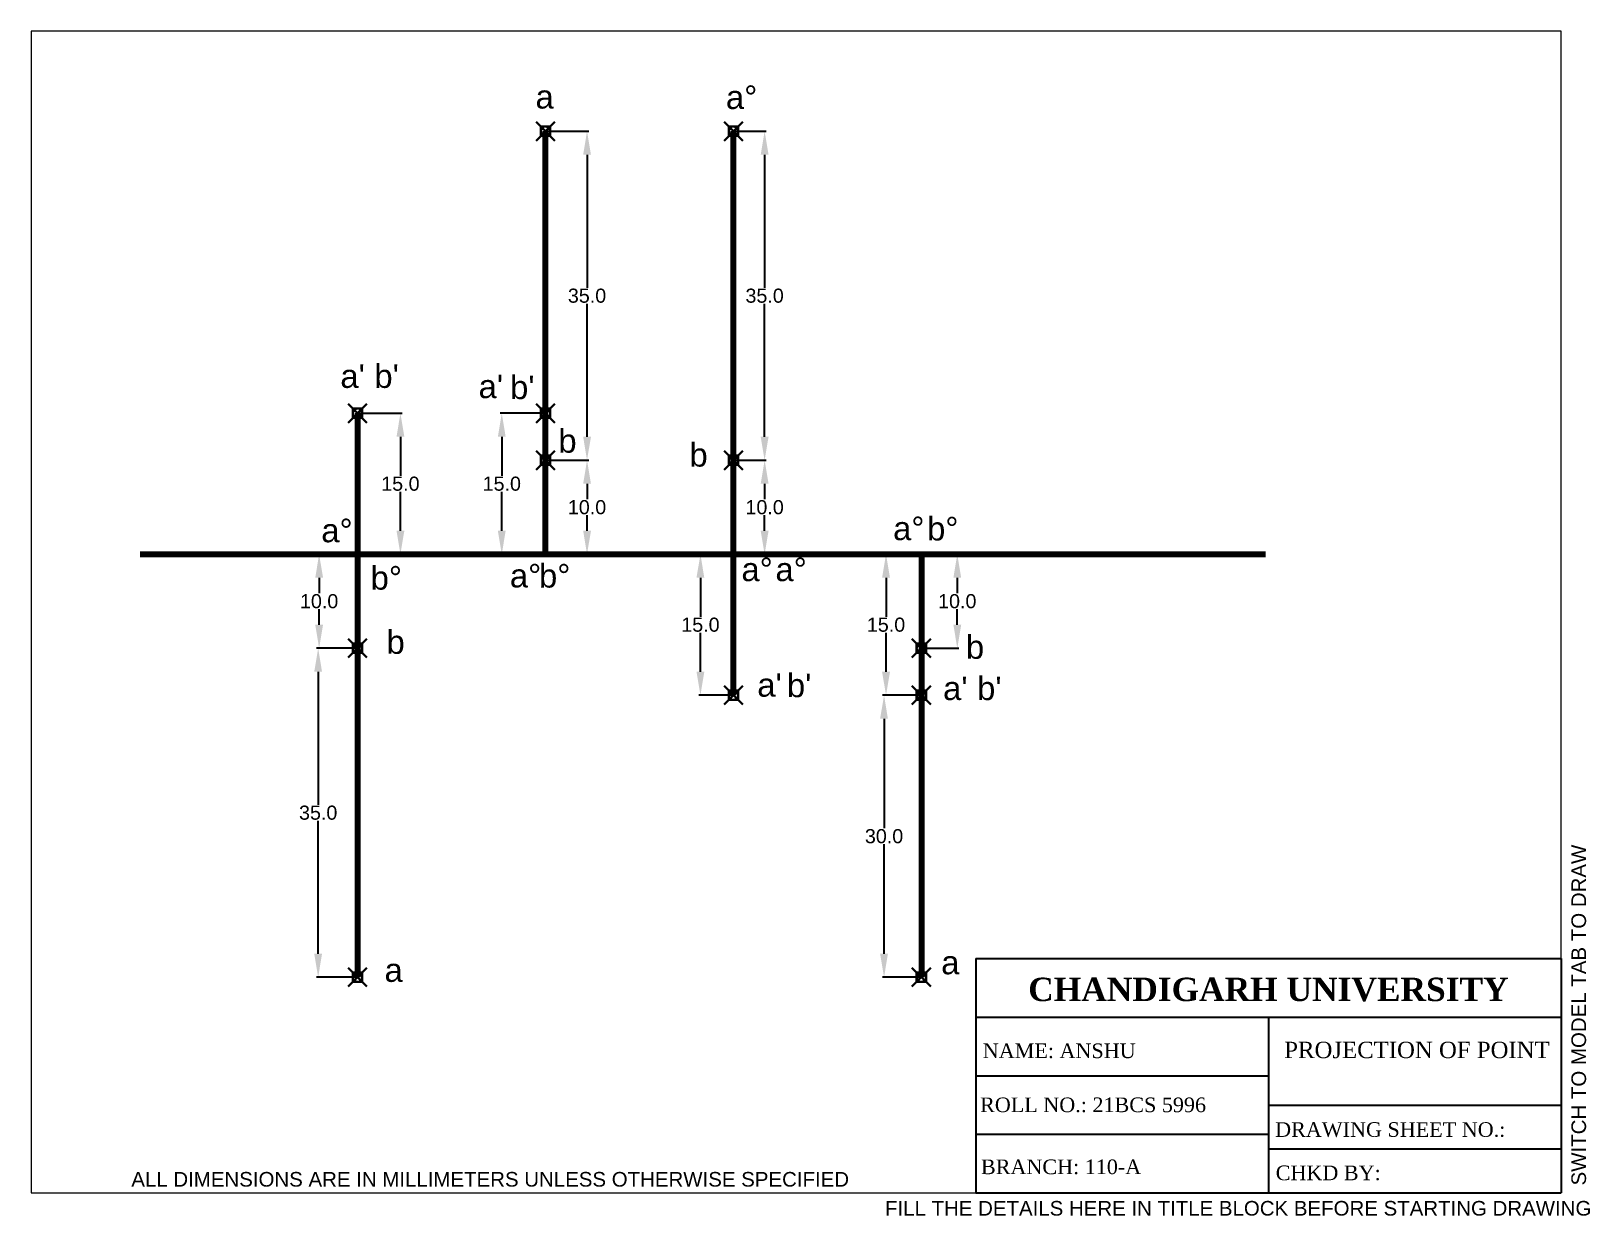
# Paper-space layout 'Layout1' of a CAD drawing. Header units: millimetres. Extents: x 0 to 266, y -4 to 198.
# The model-space entities are those that its viewports show. They can reach past a viewport. Long polylines and large blocks are cut down to what shows.
import ezdxf

# ---------------------------------------------------------------- set-up
doc = ezdxf.new("R2010")
doc.units = ezdxf.units.MM
doc.header["$PDMODE"] = 99
doc.linetypes.add('ACAD_ISO08W100', pattern=[36, 24, -3, 6, -3])
doc.layers.add('Comments', color=10, linetype='Continuous', lineweight=13, plot=False)
doc.layers.add('thick continuous', color=7, linetype='Continuous', lineweight=30)
doc.styles.get("Standard").update_dxf_attribs({"font": 'Arial.ttf'})
doc.dimstyles.get("Standard").update_dxf_attribs({"dimtxt": 1.5, "dimasz": 2.5, "dimexe": 0.18, "dimexo": 0.0625, "dimgap": 0.09, "dimtad": 0, "dimtih": 1, "dimtoh": 1, "dimdec": 1, "dimzin": 0, "dimdsep": 46, "dimtxsty": 'Standard', "dimcen": 0.09, "dimadec": 0, "dimazin": 0, "dimtfac": 1, "dimtdec": 1, "dimtofl": 0, "dimtmove": 0, "dimatfit": 3, "dimfxl": 1, "dimtolj": 1, "dimtzin": 0, "dimarcsym": 0})

# ---------------------------------------------------------------- blocks, each defined once
blk = doc.blocks.new('*D1')
at = {"layer": 'Defpoints', "color": 0, "transparency": 16777216}
for p in [(-32.29, 220.94), (-32.29, 205.94), (-27.73, 205.94)]:
    blk.add_point(p, dxfattribs=at)
at = {"layer": 'thick continuous', "color": 0, "lineweight": -2, "transparency": 16777216}
for p, q in [((-32.22, 220.94), (-27.55, 220.94)), ((-27.73, 218.44), (-27.73, 214.3)), ((-27.73, 208.44), (-27.73, 212.59)), ((-32.22, 205.94), (-27.55, 205.94))]:
    blk.add_line(p, q, dxfattribs=at)
at = {"layer": 'thick continuous', "color": 0, "transparency": 16777216}
for points in [[(-28.14, 218.44), (-27.31, 218.44), (-27.73, 220.94)], [(-28.14, 208.44), (-27.31, 208.44), (-27.73, 205.94)]]:
    blk.add_solid(points, dxfattribs=at)
at = {"layer": 'thick continuous', "color": 0, "lineweight": 5, "transparency": 16777216, "insert": (-27.73, 213.44), "char_height": 1.5, "attachment_point": 5}
blk.add_mtext('\\A1;15.0', dxfattribs=at)
blk = doc.blocks.new('*D2')
at = {"layer": 'Defpoints', "color": 0, "transparency": 16777216}
for p in [(-12.29, 215.94), (-7.87, 215.94), (-12.29, 205.94)]:
    blk.add_point(p, dxfattribs=at)
at = {"layer": 'thick continuous', "color": 0, "lineweight": -2, "transparency": 16777216}
for p, q in [((-12.22, 215.94), (-7.69, 215.94)), ((-7.87, 213.44), (-7.87, 211.8)), ((-7.87, 208.44), (-7.87, 210.09)), ((-12.22, 205.94), (-7.69, 205.94))]:
    blk.add_line(p, q, dxfattribs=at)
at = {"layer": 'thick continuous', "color": 0, "transparency": 16777216}
for points in [[(-8.28, 213.44), (-7.45, 213.44), (-7.87, 215.94)], [(-8.28, 208.44), (-7.45, 208.44), (-7.87, 205.94)]]:
    blk.add_solid(points, dxfattribs=at)
at = {"layer": 'thick continuous', "color": 0, "lineweight": 5, "transparency": 16777216, "insert": (-7.87, 210.94), "char_height": 1.5, "attachment_point": 5}
blk.add_mtext('\\A1;10.0', dxfattribs=at)
blk = doc.blocks.new('*D3')
at = {"layer": 'Defpoints', "color": 0, "transparency": 16777216}
for p in [(-12.29, 220.94), (-16.94, 205.94), (-12.29, 205.94)]:
    blk.add_point(p, dxfattribs=at)
at = {"layer": 'thick continuous', "color": 0, "lineweight": -2, "transparency": 16777216}
for p, q in [((-12.35, 220.94), (-17.12, 220.94)), ((-16.94, 218.44), (-16.94, 214.3)), ((-16.94, 208.44), (-16.94, 212.59)), ((-12.35, 205.94), (-17.12, 205.94))]:
    blk.add_line(p, q, dxfattribs=at)
at = {"layer": 'thick continuous', "color": 0, "transparency": 16777216}
for points in [[(-17.36, 218.44), (-16.53, 218.44), (-16.94, 220.94)], [(-17.36, 208.44), (-16.53, 208.44), (-16.94, 205.94)]]:
    blk.add_solid(points, dxfattribs=at)
at = {"layer": 'thick continuous', "color": 0, "lineweight": 5, "transparency": 16777216, "insert": (-16.94, 213.44), "char_height": 1.5, "attachment_point": 5}
blk.add_mtext('\\A1;15.0', dxfattribs=at)
blk = doc.blocks.new('*D4')
at = {"layer": 'Defpoints', "color": 0, "transparency": 16777216}
for p in [(-12.29, 250.94), (-12.29, 215.94), (-7.87, 215.94)]:
    blk.add_point(p, dxfattribs=at)
at = {"layer": 'thick continuous', "color": 0, "lineweight": -2, "transparency": 16777216}
for p, q in [((-12.22, 250.94), (-7.69, 250.94)), ((-7.87, 248.44), (-7.87, 234.3)), ((-7.87, 218.44), (-7.87, 232.59)), ((-12.22, 215.94), (-7.69, 215.94))]:
    blk.add_line(p, q, dxfattribs=at)
at = {"layer": 'thick continuous', "color": 0, "transparency": 16777216}
for points in [[(-8.28, 248.44), (-7.45, 248.44), (-7.87, 250.94)], [(-8.28, 218.44), (-7.45, 218.44), (-7.87, 215.94)]]:
    blk.add_solid(points, dxfattribs=at)
at = {"layer": 'thick continuous', "color": 0, "lineweight": 5, "transparency": 16777216, "insert": (-7.87, 233.44), "char_height": 1.5, "attachment_point": 5}
blk.add_mtext('\\A1;35.0', dxfattribs=at)
blk = doc.blocks.new('*D5')
at = {"layer": 'Defpoints', "color": 0, "transparency": 16777216}
for p in [(7.71, 215.94), (7.71, 205.94), (11.03, 205.94)]:
    blk.add_point(p, dxfattribs=at)
at = {"layer": 'thick continuous', "color": 0, "lineweight": -2, "transparency": 16777216}
for p, q in [((7.78, 215.94), (11.21, 215.94)), ((11.03, 213.44), (11.03, 211.8)), ((11.03, 208.44), (11.03, 210.09)), ((7.78, 205.94), (11.21, 205.94))]:
    blk.add_line(p, q, dxfattribs=at)
at = {"layer": 'thick continuous', "color": 0, "transparency": 16777216}
for points in [[(10.61, 213.44), (11.45, 213.44), (11.03, 215.94)], [(10.61, 208.44), (11.45, 208.44), (11.03, 205.94)]]:
    blk.add_solid(points, dxfattribs=at)
at = {"layer": 'thick continuous', "color": 0, "lineweight": 5, "transparency": 16777216, "insert": (11.03, 210.94), "char_height": 1.5, "attachment_point": 5}
blk.add_mtext('\\A1;10.0', dxfattribs=at)
blk = doc.blocks.new('*D6')
at = {"layer": 'Defpoints', "color": 0, "transparency": 16777216}
for p in [(7.71, 250.94), (7.71, 215.94), (11.03, 215.94)]:
    blk.add_point(p, dxfattribs=at)
at = {"layer": 'thick continuous', "color": 0, "lineweight": -2, "transparency": 16777216}
for p, q in [((7.78, 250.94), (11.21, 250.94)), ((11.03, 248.44), (11.03, 234.3)), ((11.03, 218.44), (11.03, 232.59)), ((7.78, 215.94), (11.21, 215.94))]:
    blk.add_line(p, q, dxfattribs=at)
at = {"layer": 'thick continuous', "color": 0, "transparency": 16777216}
for points in [[(10.61, 248.44), (11.45, 248.44), (11.03, 250.94)], [(10.61, 218.44), (11.45, 218.44), (11.03, 215.94)]]:
    blk.add_solid(points, dxfattribs=at)
at = {"layer": 'thick continuous', "color": 0, "lineweight": 5, "transparency": 16777216, "insert": (11.03, 233.44), "char_height": 1.5, "attachment_point": 5}
blk.add_mtext('\\A1;35.0', dxfattribs=at)
blk = doc.blocks.new('*D7')
at = {"layer": 'Defpoints', "color": 0, "transparency": 16777216}
for p in [(27.71, 205.94), (27.71, 195.94), (31.53, 195.94)]:
    blk.add_point(p, dxfattribs=at)
at = {"layer": 'thick continuous', "color": 0, "lineweight": -2, "transparency": 16777216}
for p, q in [((27.78, 205.94), (31.71, 205.94)), ((31.53, 203.44), (31.53, 201.8)), ((31.53, 198.44), (31.53, 200.09)), ((27.78, 195.94), (31.71, 195.94))]:
    blk.add_line(p, q, dxfattribs=at)
at = {"layer": 'thick continuous', "color": 0, "transparency": 16777216}
for points in [[(31.12, 203.44), (31.95, 203.44), (31.53, 205.94)], [(31.12, 198.44), (31.95, 198.44), (31.53, 195.94)]]:
    blk.add_solid(points, dxfattribs=at)
at = {"layer": 'thick continuous', "color": 0, "lineweight": 5, "transparency": 16777216, "insert": (31.53, 200.94), "char_height": 1.5, "attachment_point": 5}
blk.add_mtext('\\A1;10.0', dxfattribs=at)
blk = doc.blocks.new('*D8')
at = {"layer": 'Defpoints', "color": 0, "transparency": 16777216}
for p in [(27.71, 205.94), (23.95, 190.94), (27.71, 190.94)]:
    blk.add_point(p, dxfattribs=at)
at = {"layer": 'thick continuous', "color": 0, "lineweight": -2, "transparency": 16777216}
for p, q in [((27.65, 205.94), (23.77, 205.94)), ((23.95, 203.44), (23.95, 199.3)), ((23.95, 193.44), (23.95, 197.59)), ((27.65, 190.94), (23.77, 190.94))]:
    blk.add_line(p, q, dxfattribs=at)
at = {"layer": 'thick continuous', "color": 0, "transparency": 16777216}
for points in [[(23.53, 203.44), (24.37, 203.44), (23.95, 205.94)], [(23.53, 193.44), (24.37, 193.44), (23.95, 190.94)]]:
    blk.add_solid(points, dxfattribs=at)
at = {"layer": 'thick continuous', "color": 0, "lineweight": 5, "transparency": 16777216, "insert": (23.95, 198.44), "char_height": 1.5, "attachment_point": 5}
blk.add_mtext('\\A1;15.0', dxfattribs=at)
blk = doc.blocks.new('*D9')
at = {"layer": 'Defpoints', "color": 0, "transparency": 16777216}
for p in [(27.71, 190.94), (23.74, 160.94), (27.71, 160.94)]:
    blk.add_point(p, dxfattribs=at)
at = {"layer": 'thick continuous', "color": 0, "lineweight": -2, "transparency": 16777216}
for p, q in [((27.65, 190.94), (23.56, 190.94)), ((23.74, 188.44), (23.74, 176.8)), ((23.74, 163.44), (23.74, 175.09)), ((27.65, 160.94), (23.56, 160.94))]:
    blk.add_line(p, q, dxfattribs=at)
at = {"layer": 'thick continuous', "color": 0, "transparency": 16777216}
for points in [[(23.32, 188.44), (24.15, 188.44), (23.74, 190.94)], [(23.32, 163.44), (24.15, 163.44), (23.74, 160.94)]]:
    blk.add_solid(points, dxfattribs=at)
at = {"layer": 'thick continuous', "color": 0, "lineweight": 5, "transparency": 16777216, "insert": (23.74, 175.94), "char_height": 1.5, "attachment_point": 5}
blk.add_mtext('\\A1;30.0', dxfattribs=at)
blk = doc.blocks.new('*D10')
at = {"layer": 'Defpoints', "color": 0, "transparency": 16777216}
for p in [(7.71, 205.94), (4.2, 190.94), (7.71, 190.94)]:
    blk.add_point(p, dxfattribs=at)
at = {"layer": 'thick continuous', "color": 0, "lineweight": -2, "transparency": 16777216}
for p, q in [((7.65, 205.94), (4.02, 205.94)), ((4.2, 203.44), (4.2, 199.3)), ((4.2, 193.44), (4.2, 197.59)), ((7.65, 190.94), (4.02, 190.94))]:
    blk.add_line(p, q, dxfattribs=at)
at = {"layer": 'thick continuous', "color": 0, "transparency": 16777216}
for points in [[(3.78, 203.44), (4.61, 203.44), (4.2, 205.94)], [(3.78, 193.44), (4.61, 193.44), (4.2, 190.94)]]:
    blk.add_solid(points, dxfattribs=at)
at = {"layer": 'thick continuous', "color": 0, "lineweight": 5, "transparency": 16777216, "insert": (4.2, 198.44), "char_height": 1.5, "attachment_point": 5}
blk.add_mtext('\\A1;15.0', dxfattribs=at)
blk = doc.blocks.new('*D11')
at = {"layer": 'Defpoints', "color": 0, "transparency": 16777216}
for p in [(-32.29, 205.94), (-36.38, 195.94), (-32.29, 195.94)]:
    blk.add_point(p, dxfattribs=at)
at = {"layer": 'thick continuous', "color": 0, "lineweight": -2, "transparency": 16777216}
for p, q in [((-32.35, 205.94), (-36.56, 205.94)), ((-36.38, 203.44), (-36.38, 201.8)), ((-36.38, 198.44), (-36.38, 200.09)), ((-32.35, 195.94), (-36.56, 195.94))]:
    blk.add_line(p, q, dxfattribs=at)
at = {"layer": 'thick continuous', "color": 0, "transparency": 16777216}
for points in [[(-36.79, 203.44), (-35.96, 203.44), (-36.38, 205.94)], [(-36.79, 198.44), (-35.96, 198.44), (-36.38, 195.94)]]:
    blk.add_solid(points, dxfattribs=at)
at = {"layer": 'thick continuous', "color": 0, "lineweight": 5, "transparency": 16777216, "insert": (-36.38, 200.94), "char_height": 1.5, "attachment_point": 5}
blk.add_mtext('\\A1;10.0', dxfattribs=at)
blk = doc.blocks.new('*D12')
at = {"layer": 'Defpoints', "color": 0, "transparency": 16777216}
for p in [(-32.29, 195.94), (-36.48, 160.94), (-32.29, 160.94)]:
    blk.add_point(p, dxfattribs=at)
at = {"layer": 'thick continuous', "color": 0, "lineweight": -2, "transparency": 16777216}
for p, q in [((-32.35, 195.94), (-36.66, 195.94)), ((-36.48, 193.44), (-36.48, 179.3)), ((-36.48, 163.44), (-36.48, 177.59)), ((-32.35, 160.94), (-36.66, 160.94))]:
    blk.add_line(p, q, dxfattribs=at)
at = {"layer": 'thick continuous', "color": 0, "transparency": 16777216}
for points in [[(-36.9, 193.44), (-36.07, 193.44), (-36.48, 195.94)], [(-36.9, 163.44), (-36.07, 163.44), (-36.48, 160.94)]]:
    blk.add_solid(points, dxfattribs=at)
at = {"layer": 'thick continuous', "color": 0, "lineweight": 5, "transparency": 16777216, "insert": (-36.48, 178.44), "char_height": 1.5, "attachment_point": 5}
blk.add_mtext('\\A1;35.0', dxfattribs=at)

msp = doc.modelspace()

# ---------------------------------------------------------------- linework, layer by layer
at = {"layer": 'thick continuous', "lineweight": 80}
for p, q in [((-12.29, 205.94), (-12.29, 250.94)), ((7.71, 215.94), (7.71, 250.94)), ((-32.29, 220.94), (-32.29, 205.94)), ((-12.29, 205.94), (-12.29, 220.94)), ((7.71, 205.94), (7.71, 215.94)), ((-55.42, 205.94), (-32.29, 205.94)), ((-32.29, 205.94), (64.35, 205.94)), ((-32.29, 205.94), (-12.29, 205.94)), ((-32.29, 205.94), (-32.29, 195.94)), ((-12.29, 205.94), (7.71, 205.94)), ((7.71, 190.94), (7.71, 205.94)), ((7.71, 205.94), (27.71, 205.94)), ((27.71, 205.94), (27.71, 160.94)), ((27.71, 205.94), (27.71, 195.94)), ((-32.29, 195.94), (-32.29, 160.94)), ((27.71, 195.94), (27.71, 190.94))]:
    msp.add_line(p, q, dxfattribs=at)
at = {"layer": 'thick continuous'}
for p, q in [((-12.29, 205.94), (-12.29, 240.94)), ((-12.29, 240.94), (-12.29, 205.94)), ((-32.29, 205.94), (-32.29, 220.94)), ((-12.29, 205.94), (-12.29, 220.94)), ((-12.29, 220.94), (-12.29, 205.94)), ((-12.29, 205.94), (-12.29, 215.94)), ((-12.29, 215.94), (-12.29, 205.94)), ((-12.29, 205.94), (-12.29, 215.94)), ((-32.29, 205.94), (-55.42, 205.94)), ((-32.29, 205.94), (-32.29, 205.94)), ((-32.29, 205.94), (-32.29, 205.94)), ((-32.29, 205.94), (-32.29, 205.94)), ((7.71, 205.94), (7.71, 190.94))]:
    msp.add_line(p, q, dxfattribs=at)
for p in [(-12.29, 250.94), (7.71, 250.94), (-32.29, 220.94), (-12.29, 220.94), (-12.29, 215.94), (7.71, 215.94), (-32.29, 195.94), (27.71, 195.94), (7.71, 190.94), (27.71, 190.94), (-32.29, 160.94), (27.71, 160.94)]:
    msp.add_point(p, dxfattribs=at)

# ---------------------------------------------------------------- texts
at = {"layer": 'thick continuous', "char_height": 2.5, "attachment_point": 1}
for s, insert in [('a°', (6.91, 255.81)), ('a', (-13.35, 255.86)), ("a'", (-34.12, 226.14)), ("b'", (-30.5, 226.14)), ("a'", (-19.41, 225.05)), ("b'", (-16.06, 224.95)), ('b', (-10.92, 219.25)), ('b', (3.03, 217.77)), ('a°', (-36.15, 209.72)), ('a°', (24.7, 209.94)), ('b°', (28.32, 209.91)), ('b°', (-30.9, 204.68)), ('a°', (-16.08, 204.91)), ('b°', (-12.98, 204.9)), ('a°', (8.56, 205.58)), ('a°', (12.18, 205.58)), ('b', (-29.21, 197.85)), ("a'", (10.25, 193.29)), ("b'", (13.4, 193.24)), ("a'", (30.02, 192.93)), ('a', (29.82, 163.76)), ('a', (-29.42, 162.95))]:
    msp.add_mtext_dynamic_manual_height_columns(s, width=3.6176, gutter_width=12.5, heights=[0], dxfattribs=dict(at, insert=insert))
at = {"layer": 'thick continuous', "lineweight": 5, "char_height": 2.5, "attachment_point": 1}
for s, insert in [('b', (32.45, 197.32)), ("b'", (33.64, 192.93))]:
    msp.add_mtext_dynamic_manual_height_columns(s, width=3.6176, gutter_width=12.5, heights=[0], dxfattribs=dict(at, insert=insert))

# ---------------------------------------------------------------- dimensions: what is measured, and where the dimension line sits
at = {"layer": 'thick continuous', "lineweight": 5}
for base, p1, p2, picture, middle in [((-7.87, 215.94), (-12.29, 250.94), (-12.29, 215.94), '*D4', (-7.87, 233.44)), ((11.03, 215.94), (7.71, 250.94), (7.71, 215.94), '*D6', (11.03, 233.44)), ((-27.73, 205.94), (-32.29, 220.94), (-32.29, 205.94), '*D1', (-27.73, 213.44)), ((-16.94, 205.94), (-12.29, 220.94), (-12.29, 205.94), '*D3', (-16.94, 213.44)), ((-7.87, 215.94), (-12.29, 205.94), (-12.29, 215.94), '*D2', (-7.87, 210.94)), ((11.03, 205.94), (7.71, 215.94), (7.71, 205.94), '*D5', (11.03, 210.94)), ((-36.38, 195.94), (-32.29, 205.94), (-32.29, 195.94), '*D11', (-36.38, 200.94)), ((4.2, 190.94), (7.71, 205.94), (7.71, 190.94), '*D10', (4.2, 198.44)), ((23.95, 190.94), (27.71, 205.94), (27.71, 190.94), '*D8', (23.95, 198.44)), ((31.53, 195.94), (27.71, 205.94), (27.71, 195.94), '*D7', (31.53, 200.94)), ((-36.48, 160.94), (-32.29, 195.94), (-32.29, 160.94), '*D12', (-36.48, 178.44)), ((23.74, 160.94), (27.71, 190.94), (27.71, 160.94), '*D9', (23.74, 175.94))]:
    dim = msp.add_linear_dim(base=base, p1=p1, p2=p2, angle=90, dimstyle='Standard', dxfattribs=at)
    dim.commit()
    dim.dimension.update_dxf_attribs({"geometry": picture, "text_midpoint": middle})

psp = doc.layouts.get("Layout1")

# ---------------------------------------------------------------- linework, layer by layer
for p, q in [((161.41, 40), (261.41, 40)), ((161.41, 40), (161.41, 0)), ((261.41, 40), (261.41, 0)), ((161.41, 30), (261.41, 30)), ((161.41, 30), (194.27, 30)), ((211.41, 30), (211.41, 0)), ((161.41, 20), (211.41, 20)), ((211.41, 15), (261.41, 15)), ((161.41, 10), (211.41, 10)), ((211.41, 7.5), (261.41, 7.5)), ((161.41, 0), (261.41, 0))]:
    psp.add_line(p, q)

# ---------------------------------------------------------------- texts
at = {"attachment_point": 1}
for s, width, insert, char_height in [('\\pxqc;{\\fTimes New Roman|b1|i0|c0|p18;CHANDIGARH UNIVERSITY}', 80.8177, (170.98, 36.75), 4), ('{\\fTimes New Roman|b0|i0|c0|p18;PROJECTION OF POINT}', 46.4985, (214.1, 25.81), 2.8)]:
    psp.add_mtext_dynamic_manual_height_columns(s, width=width, gutter_width=40, heights=[0], dxfattribs=dict(at, insert=insert, char_height=char_height))
at = {"linetype": 'ACAD_ISO08W100', "lineweight": 100, "char_height": 2.5, "attachment_point": 1}
for s, width, insert in [('{\\fTimes New Roman|b0|i0|c0|p18;NAME: ANSHU}', 45.3199, (162.59, 25.51)), ('{\\fTimes New Roman|b0|i0|c0|p18;ROLL NO.: 21BCS 5996}', 45.3199, (162.13, 16.28)), ('{\\fTimes New Roman|b0|i0|c0|p18;DRAWING SHEET NO.:}', 45.3199, (212.54, 12.06)), ('{\\fTimes New Roman|b0|i0|c0|p18;BRANCH: 110-A}', 45.3199, (162.28, 5.69)), ('{\\fTimes New Roman|b0|i0|c0|p18;CHKD BY: }', 47.9779, (212.64, 4.66))]:
    psp.add_mtext_dynamic_manual_height_columns(s, width=width, gutter_width=25, heights=[0], dxfattribs=dict(at, insert=insert))
at = {"layer": 'Comments'}
psp.add_text('SWITCH TO MODEL TAB TO DRAW', height=2.5, rotation=90, dxfattribs=at).set_placement((265.66, 1.26))
psp.add_text('FILL THE DETAILS HERE IN TITLE BLOCK BEFORE STARTING DRAWING', height=2.5, dxfattribs=at).set_placement((145.88, -3.89))
at = {"layer": 'thick continuous'}
psp.add_text('ALL DIMENSIONS ARE IN MILLIMETERS UNLESS OTHERWISE SPECIFIED', height=2.5, dxfattribs=at).set_placement((17.11, 1.06))

# ---------------------------------------------------------------- viewports
psp.add_viewport(center=(130.71, 99.21), size=(261.41, 198.4125), view_center_point=(14.39, 199.8), view_height=123.5808, dxfattribs=at)

doc.saveas('drawing.dxf')
